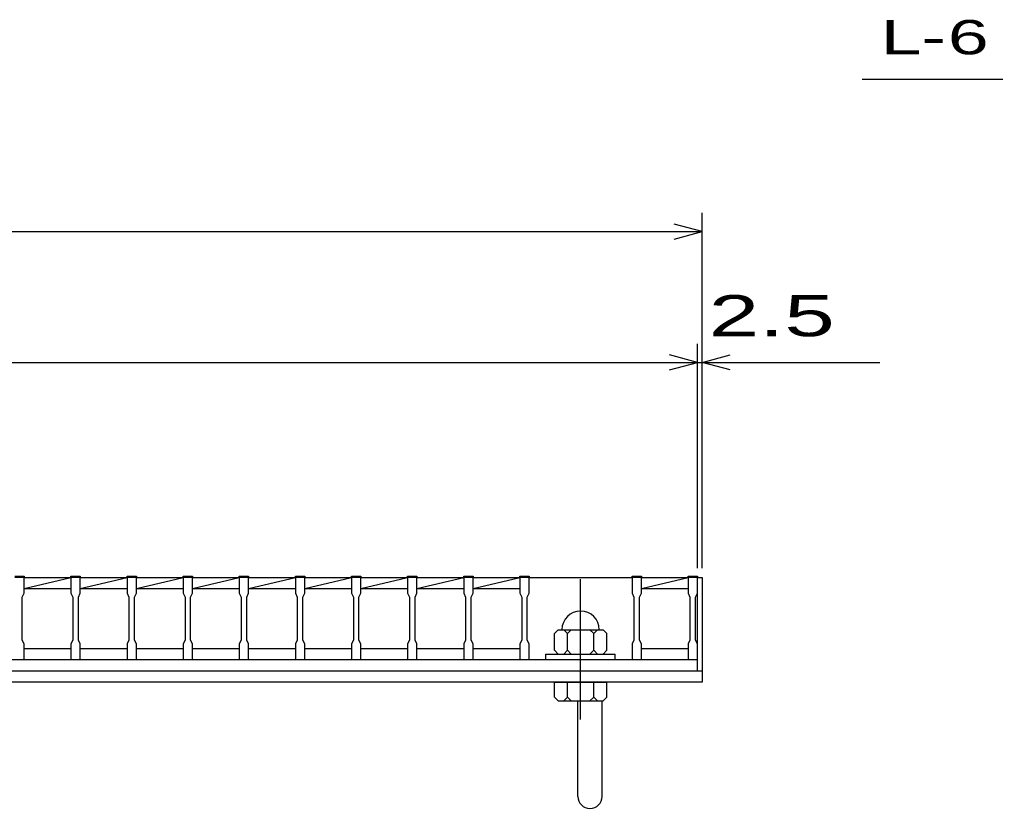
# Model space of a CAD drawing. Units: millimetres, scale not verified. Extents: x -1820 to 1731, y -1282 to 1054.
# Drawn here: x -716 to -194, y -621 to -199 of the extents above; entities that cross this region are included whole.
import ezdxf
from ezdxf.enums import TextEntityAlignment as Align

# ---------------------------------------------------------------- set-up
doc = ezdxf.new("R2010")
doc.units = ezdxf.units.MM
doc.header["$LTSCALE"] = 10
doc.linetypes.add('CHAIN', pattern=[18.5, 12, -1.5, 3.5, -1.5])
for name, color, linetype, lineweight in [('16', 3, 'Continuous', 25), ('19', 6, 'Continuous', 25), ('22', 4, 'Continuous', 25)]:
    doc.layers.add(name, color=color, linetype=linetype, lineweight=lineweight)
doc.styles.add('ベクトル', font='')
doc.styles.get('ベクトル').set_extended_font_data('ベクトル')

msp = doc.modelspace()

# ---------------------------------------------------------------- linework, layer by layer
at = {"layer": '16'}
for p, q in [((-718, -496.8), (-713, -496.8)), ((-713, -497.5), (-718, -497.5)), ((-713, -496.8), (-713, -497.5)), ((-713, -506), (-713, -497.5)), ((-713, -497.5), (-688, -497.5)), ((-713, -503.5), (-688, -497.5)), ((-688, -497.5), (-688, -496.8)), ((-688, -496.8), (-683, -496.8)), ((-688, -497.5), (-688, -506)), ((-683, -497.5), (-688, -497.5)), ((-683, -496.8), (-683, -497.5)), ((-683, -506), (-683, -497.5)), ((-683, -497.5), (-658, -497.5)), ((-683, -503.5), (-658, -497.5)), ((-658, -497.5), (-658, -496.8)), ((-658, -496.8), (-653, -496.8)), ((-658, -497.5), (-658, -506)), ((-653, -497.5), (-658, -497.5)), ((-653, -496.8), (-653, -497.5)), ((-653, -506), (-653, -497.5)), ((-653, -497.5), (-628, -497.5)), ((-653, -503.5), (-628, -497.5)), ((-628, -497.5), (-628, -496.8)), ((-628, -496.8), (-623, -496.8)), ((-628, -497.5), (-628, -506)), ((-623, -497.5), (-628, -497.5)), ((-623, -496.8), (-623, -497.5)), ((-623, -506), (-623, -497.5)), ((-623, -497.5), (-598, -497.5)), ((-623, -503.5), (-598, -497.5)), ((-598, -497.5), (-598, -496.8)), ((-598, -496.8), (-593, -496.8)), ((-598, -497.5), (-598, -506)), ((-593, -497.5), (-598, -497.5)), ((-593, -496.8), (-593, -497.5)), ((-593, -506), (-593, -497.5)), ((-593, -497.5), (-568, -497.5)), ((-593, -503.5), (-568, -497.5)), ((-568, -497.5), (-568, -496.8)), ((-568, -496.8), (-563, -496.8)), ((-568, -497.5), (-568, -506)), ((-563, -497.5), (-568, -497.5)), ((-563, -496.8), (-563, -497.5)), ((-563, -506), (-563, -497.5)), ((-563, -497.5), (-538, -497.5)), ((-563, -503.5), (-538, -497.5)), ((-538, -497.5), (-538, -496.8)), ((-538, -496.8), (-533, -496.8)), ((-538, -497.5), (-538, -506)), ((-533, -497.5), (-538, -497.5)), ((-533, -496.8), (-533, -497.5)), ((-533, -506), (-533, -497.5)), ((-533, -497.5), (-508, -497.5)), ((-533, -503.5), (-508, -497.5)), ((-508, -497.5), (-508, -496.8)), ((-508, -496.8), (-503, -496.8)), ((-508, -497.5), (-508, -506)), ((-503, -497.5), (-508, -497.5)), ((-503, -496.8), (-503, -497.5)), ((-503, -506), (-503, -497.5)), ((-503, -497.5), (-478, -497.5)), ((-503, -503.5), (-478, -497.5)), ((-478, -497.5), (-478, -496.8)), ((-478, -496.8), (-473, -496.8)), ((-478, -497.5), (-478, -506)), ((-473, -497.5), (-478, -497.5)), ((-473, -496.8), (-473, -497.5)), ((-473, -506), (-473, -497.5)), ((-473, -497.5), (-448, -497.5)), ((-473, -503.5), (-448, -497.5)), ((-448, -497.5), (-448, -496.8)), ((-448, -496.8), (-443, -496.8)), ((-448, -497.5), (-448, -506)), ((-443, -497.5), (-448, -497.5)), ((-443, -496.8), (-443, -497.5)), ((-443, -506), (-443, -497.5)), ((-443, -497.5), (-388, -497.5)), ((-388, -497.5), (-388, -496.8)), ((-388, -496.8), (-383, -496.8)), ((-388, -497.5), (-388, -506)), ((-383, -497.5), (-388, -497.5)), ((-383, -496.8), (-383, -497.5)), ((-383, -506), (-383, -497.5)), ((-383, -497.5), (-358, -497.5)), ((-383, -503.5), (-358, -497.5)), ((-358, -497.5), (-358, -496.8)), ((-358, -496.8), (-353, -496.8)), ((-358, -497.5), (-358, -506)), ((-353, -497.5), (-358, -497.5)), ((-353, -496.8), (-353, -497.5)), ((-353, -506), (-353, -497.5)), ((-353, -535.5), (-353, -497.5)), ((-714, -508), (-713, -506)), ((-713, -503.5), (-688, -503.5)), ((-688, -506), (-687, -508)), ((-684, -508), (-683, -506)), ((-683, -503.5), (-658, -503.5)), ((-658, -506), (-657, -508)), ((-654, -508), (-653, -506)), ((-653, -503.5), (-628, -503.5)), ((-628, -506), (-627, -508)), ((-624, -508), (-623, -506)), ((-623, -503.5), (-598, -503.5)), ((-598, -506), (-597, -508)), ((-594, -508), (-593, -506)), ((-593, -503.5), (-568, -503.5)), ((-568, -506), (-567, -508)), ((-564, -508), (-563, -506)), ((-563, -503.5), (-538, -503.5)), ((-538, -506), (-537, -508)), ((-534, -508), (-533, -506)), ((-533, -503.5), (-508, -503.5)), ((-508, -506), (-507, -508)), ((-504, -508), (-503, -506)), ((-503, -503.5), (-478, -503.5)), ((-478, -506), (-477, -508)), ((-474, -508), (-473, -506)), ((-473, -503.5), (-448, -503.5)), ((-448, -506), (-447, -508)), ((-444, -508), (-443, -506)), ((-388, -506), (-387, -508)), ((-384, -508), (-383, -506)), ((-383, -503.5), (-358, -503.5)), ((-358, -506), (-357, -508)), ((-354, -508), (-353, -506)), ((-714, -531), (-714, -508)), ((-687, -508), (-687, -531)), ((-684, -531), (-684, -508)), ((-657, -508), (-657, -531)), ((-654, -531), (-654, -508)), ((-627, -508), (-627, -531)), ((-624, -531), (-624, -508)), ((-597, -508), (-597, -531)), ((-594, -531), (-594, -508)), ((-567, -508), (-567, -531)), ((-564, -531), (-564, -508)), ((-537, -508), (-537, -531)), ((-534, -531), (-534, -508)), ((-507, -508), (-507, -531)), ((-504, -531), (-504, -508)), ((-477, -508), (-477, -531)), ((-474, -531), (-474, -508)), ((-447, -508), (-447, -531)), ((-444, -531), (-444, -508)), ((-387, -508), (-387, -531)), ((-384, -531), (-384, -508)), ((-357, -508), (-357, -531)), ((-354, -531), (-354, -508)), ((-427.5, -525.5), (-429.5, -527.5)), ((-427.5, -525.5), (-403.5, -525.5)), ((-422.5, -527.5), (-424.5, -525.5)), ((-422.5, -527.5), (-420.5, -525.5)), ((-408.5, -527.5), (-410.5, -525.5)), ((-408.5, -527.5), (-406.5, -525.5)), ((-401.5, -527.5), (-403.5, -525.5)), ((-713, -533), (-714, -531)), ((-687, -531), (-688, -533)), ((-683, -533), (-684, -531)), ((-657, -531), (-658, -533)), ((-653, -533), (-654, -531)), ((-627, -531), (-628, -533)), ((-623, -533), (-624, -531)), ((-597, -531), (-598, -533)), ((-593, -533), (-594, -531)), ((-567, -531), (-568, -533)), ((-563, -533), (-564, -531)), ((-537, -531), (-538, -533)), ((-533, -533), (-534, -531)), ((-507, -531), (-508, -533)), ((-503, -533), (-504, -531)), ((-477, -531), (-478, -533)), ((-473, -533), (-474, -531)), ((-447, -531), (-448, -533)), ((-443, -533), (-444, -531)), ((-429.5, -536.5), (-429.5, -527.5)), ((-422.5, -536.5), (-422.5, -527.5)), ((-408.5, -536.5), (-408.5, -527.5)), ((-401.5, -536.5), (-401.5, -527.5)), ((-387, -531), (-388, -533)), ((-383, -533), (-384, -531)), ((-357, -531), (-358, -533)), ((-353, -533), (-354, -531)), ((-713, -541.5), (-713, -533)), ((-713, -535.5), (-688, -535.5)), ((-688, -533), (-688, -541.5)), ((-683, -541.5), (-683, -533)), ((-683, -535.5), (-658, -535.5)), ((-658, -533), (-658, -541.5)), ((-653, -541.5), (-653, -533)), ((-653, -535.5), (-628, -535.5)), ((-628, -533), (-628, -541.5)), ((-623, -541.5), (-623, -533)), ((-623, -535.5), (-598, -535.5)), ((-598, -533), (-598, -541.5)), ((-593, -541.5), (-593, -533)), ((-593, -535.5), (-568, -535.5)), ((-568, -533), (-568, -541.5)), ((-563, -541.5), (-563, -533)), ((-563, -535.5), (-538, -535.5)), ((-538, -533), (-538, -541.5)), ((-533, -541.5), (-533, -533)), ((-533, -535.5), (-508, -535.5)), ((-508, -533), (-508, -541.5)), ((-503, -541.5), (-503, -533)), ((-503, -535.5), (-478, -535.5)), ((-478, -533), (-478, -541.5)), ((-473, -541.5), (-473, -533)), ((-473, -535.5), (-448, -535.5)), ((-448, -533), (-448, -541.5)), ((-443, -541.5), (-443, -533)), ((-429.5, -536.5), (-427.5, -538.5)), ((-424.5, -538.5), (-422.5, -536.5)), ((-422.5, -536.5), (-420.5, -538.5)), ((-410.5, -538.5), (-408.5, -536.5)), ((-408.5, -536.5), (-406.5, -538.5)), ((-403.5, -538.5), (-401.5, -536.5)), ((-388, -533), (-388, -541.5)), ((-383, -541.5), (-383, -533)), ((-383, -535.5), (-358, -535.5)), ((-358, -533), (-358, -541.5)), ((-353, -541.5), (-353, -533)), ((-1348, -541.5), (-353, -541.5)), ((-718, -541.5), (-713, -541.5)), ((-688, -541.5), (-683, -541.5)), ((-658, -541.5), (-653, -541.5)), ((-628, -541.5), (-623, -541.5)), ((-598, -541.5), (-593, -541.5)), ((-568, -541.5), (-563, -541.5)), ((-538, -541.5), (-533, -541.5)), ((-508, -541.5), (-503, -541.5)), ((-478, -541.5), (-473, -541.5)), ((-448, -541.5), (-443, -541.5)), ((-443, -541.5), (-388, -541.5)), ((-434, -541.5), (-434, -538.5)), ((-434, -538.5), (-397, -538.5)), ((-434, -541.5), (-397, -541.5)), ((-397, -541.5), (-397, -538.5)), ((-388, -541.5), (-383, -541.5)), ((-358, -541.5), (-353, -541.5)), ((-353, -547.5), (-353, -541.5)), ((-1348, -547.5), (-353, -547.5))]:
    msp.add_line(p, q, dxfattribs=at)
at = {"layer": '16', "linetype": 'CHAIN'}
msp.add_line((-415.5, -573.5), (-415.5, -498.5), dxfattribs=at)
at = {"layer": '16'}
msp.add_arc((-415.5, -525.5), 10, 0, 180, dxfattribs=at)
at = {"layer": '19'}
for p, q in [((-353, -497.5), (-350.5, -497.5)), ((-350.5, -497.5), (-350.5, -547.5)), ((-1350.5, -547.5), (-350.5, -547.5)), ((-350.5, -547.5), (-350.5, -553.5)), ((-350.5, -553.5), (-1350.5, -553.5)), ((-429.5, -561.5), (-429.5, -553.5)), ((-429.5, -553.5), (-401.5, -553.5)), ((-422.5, -561.5), (-422.5, -553.5)), ((-408.5, -561.5), (-408.5, -553.5)), ((-401.5, -561.5), (-401.5, -553.5)), ((-429.5, -561.5), (-427.5, -563.5)), ((-427.5, -563.5), (-403.5, -563.5)), ((-422.5, -561.5), (-424.5, -563.5)), ((-420.5, -563.5), (-422.5, -561.5)), ((-417, -614.61), (-417, -563.5)), ((-408.5, -561.5), (-410.5, -563.5)), ((-406.5, -563.5), (-408.5, -561.5)), ((-404, -614.61), (-404, -563.5)), ((-403.5, -563.5), (-401.5, -561.5))]:
    msp.add_line(p, q, dxfattribs=at)
msp.add_arc((-410.5, -614.61), 6.5, 180, 0, dxfattribs=at)
at = {"layer": '22'}
for p, q in [((-265, -231), (-65, -231)), ((-350.5, -492.5), (-350.5, -302.5)), ((-1350.5, -312.5), (-350.5, -312.5)), ((-350.5, -312.5), (-365.5, -308.5)), ((-365.5, -316.5), (-350.5, -312.5)), ((-353, -492.5), (-353, -372.5)), ((-350.5, -492.5), (-350.5, -372.5)), ((-353, -382.5), (-368, -378.5)), ((-350.5, -382.5), (-335.5, -378.5)), ((-1348, -382.5), (-353, -382.5)), ((-368, -386.5), (-353, -382.5)), ((-353, -382.5), (-350.5, -382.5)), ((-335.5, -386.5), (-350.5, -382.5)), ((-350.5, -382.5), (-255.5, -382.5))]:
    msp.add_line(p, q, dxfattribs=at)

# ---------------------------------------------------------------- texts
at = {"layer": '22', "color": 2, "style": 'ベクトル'}
for s, height, width, p in [('L-', 18.33, 1.6, (-255, -208.5)), (' 6 ', 18.33, 1.6, (-230, -208.5)), (' 2.5 ', 21.99, 1.65, (-360.5, -357.5))]:
    msp.add_text(s, height=height, dxfattribs=dict(at, width=width)).set_placement(p, align=Align.MIDDLE_LEFT)

doc.saveas('drawing.dxf')
